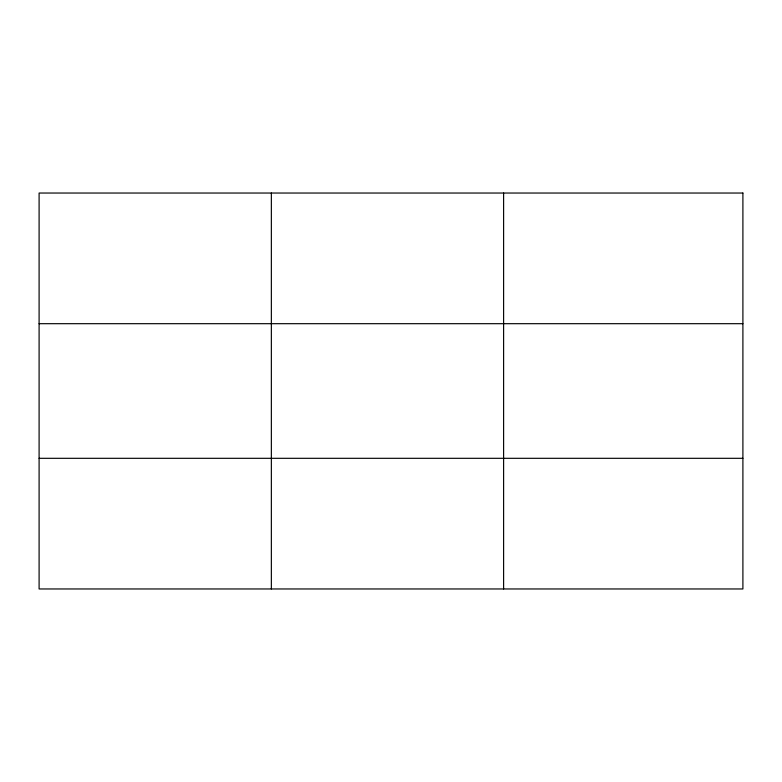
<?xml version="1.0" encoding="UTF-8"?>
<svg xmlns="http://www.w3.org/2000/svg" width="782" height="782" viewBox="0 0 782 782"><rect width="100%" height="100%" fill="white"/><g stroke="black" fill="none" stroke-linecap="round" stroke-linejoin="round"><path stroke-width="1.17" d="M271.354 588.963L271.354 193.037M503.608 588.963L503.608 193.037M39.1 323.689L742.9 323.689M39.1 458.311L742.9 458.311M742.9 193.037L742.9 588.963L39.1 588.963L39.1 193.037L742.9 193.037"/></g></svg>
